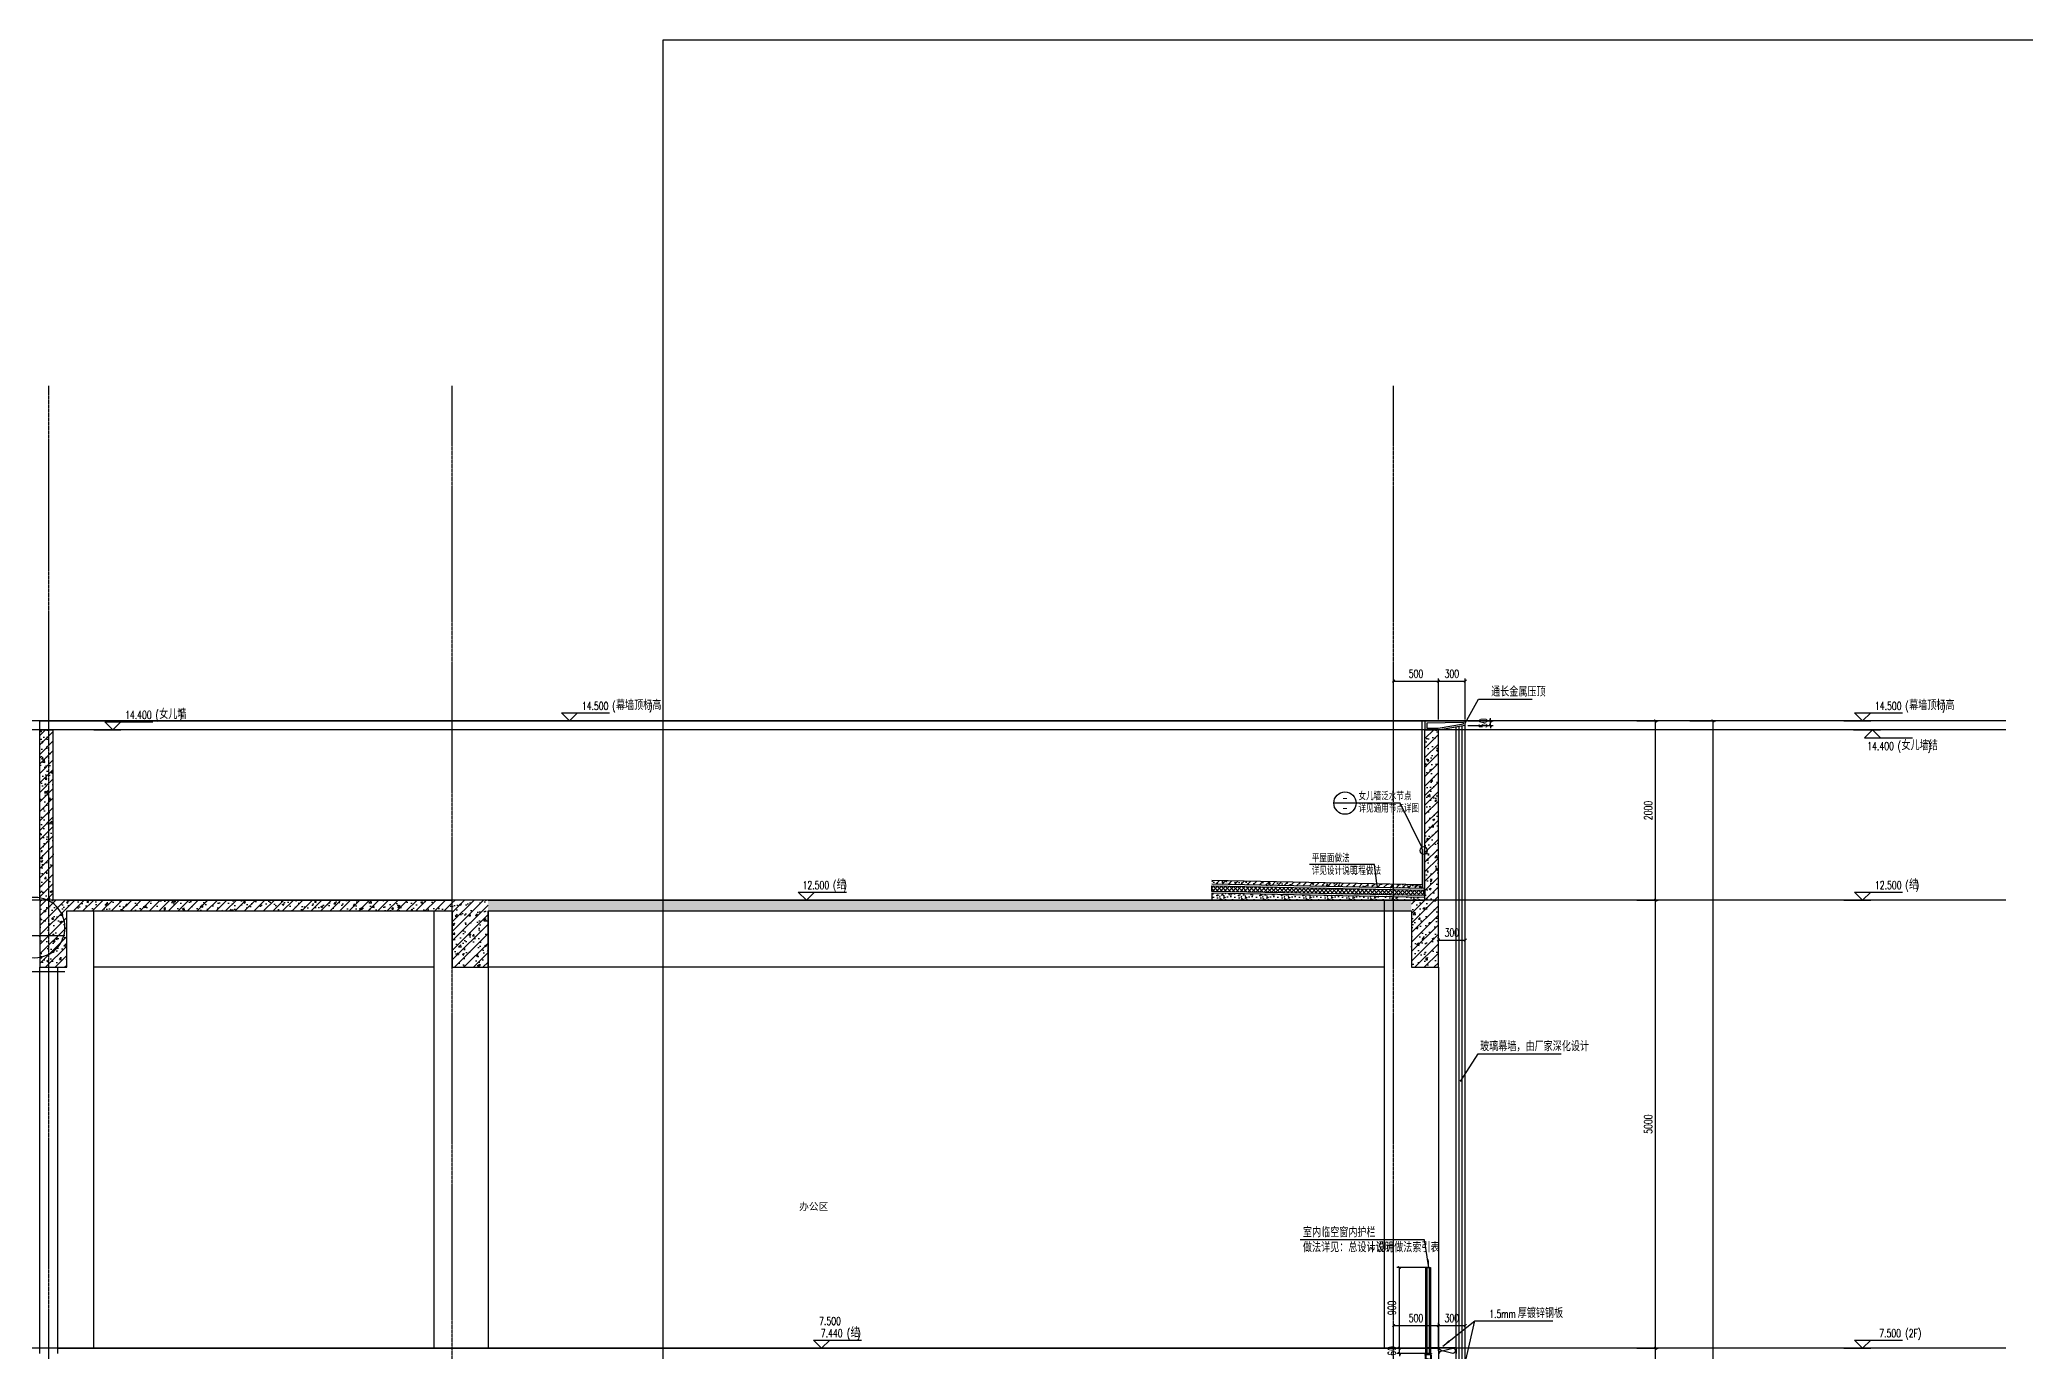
# Model space of a CAD drawing. Extents: x -1899985 to 1774885, y 556286 to 2175695.
# Drawn here: x -1669611 to -1647464, y 575722 to 590358 of the extents above; entities that cross this region are included whole.
import ezdxf
from ezdxf.enums import TextEntityAlignment as Align

# ---------------------------------------------------------------- set-up
doc = ezdxf.new("R2010")
doc.units = 0
doc.header["$LTSCALE"] = 10
doc.header["$MEASUREMENT"] = 0
for name, pattern in [('20剖面图$0$__DASH', [0.35, 0.25, -0.1]), ('20剖面图$0$DOTE', [2.42, 2, -0.2, 0.02, -0.2]), ('DASH', [0.35, 0.25, -0.1])]:
    doc.linetypes.add(name, pattern=pattern)
doc.layers.get('Defpoints').update_dxf_attribs({"color": 210})
for name, color, linetype in [('20剖面图$0$20立剖面图及门窗表$0$A-HRAIL', 173, 'Continuous'), ('20剖面图$0$20立剖面图及门窗表$0$A-LIN-V', 9, 'Continuous'), ('20剖面图$0$20立剖面图及门窗表$0$A-WINDOW', 140, 'Continuous'), ('20剖面图$0$20立剖面图及门窗表$0$立面栏杆', 167, 'Continuous'), ('20剖面图$0$A-AXIS-D', 1, 'Continuous'), ('20剖面图$0$A-AXIS-DOTE', 14, '20剖面图$0$DOTE'), ('20剖面图$0$A-AXIS-DP', 126, 'Continuous'), ('20剖面图$0$A-AXIS-SYMB', 3, 'Continuous'), ('20剖面图$0$A-LIN-V', 9, 'Continuous'), ('20剖面图$0$A-SFCE', 30, 'Continuous'), ('20剖面图$0$AS-COLN', 6, 'Continuous'), ('20剖面图$0$AS-WALL', 40, 'Continuous'), ('20剖面图$0$COLUMN', 9, 'Continuous'), ('20剖面图$0$DIM_ELEV', 3, 'Continuous'), ('20剖面图$0$DIM_LEAD', 3, 'Continuous'), ('20剖面图$0$PUB_HATCH', 8, 'Continuous'), ('20剖面图$0$PUB_TEXT', 7, 'Continuous'), ('20剖面图$0$建-墙-砼', 9, 'Continuous'), ('A-AXIS-DP', 126, 'Continuous'), ('A-AXIS-SYMB', 3, 'Continuous'), ('A-HATCH-2', 251, 'Continuous'), ('A-LIN-V', 9, 'Continuous'), ('A-SFCE', 30, 'Continuous'), ('DIM_SYMB', 3, 'Continuous'), ('PUB_TEXT', 7, 'Continuous')]:
    doc.layers.add(name, color=color, linetype=linetype)
doc.styles.add('20剖面图$0$_TCH_DIM', font='SIMPLEX', dxfattribs={"bigfont": 'GBCBIG'})
doc.styles.add('20剖面图$0$_TCH_DIM_T3', font='SIMPLEX', dxfattribs={"width": 0.705882, "bigfont": 'GBCBIG'})
doc.styles.add('20剖面图$0$图框', font='')
doc.styles.add('_TCH_DIM', font='SIMPLEX', dxfattribs={"bigfont": 'GBCBIG'})
doc.styles.add('_TCH_DIM_T3', font='SIMPLEX', dxfattribs={"width": 0.705882, "bigfont": 'GBCBIG'})
doc.styles.add('_TCH_LABEL', font='COMPLEX', dxfattribs={"bigfont": 'GBCBIG'})
doc.styles.get('20剖面图$0$图框').set_extended_font_data('SimSun')
doc.dimstyles.new('20剖面图$0$_TCH_ARCH&&30', dxfattribs={"dimtxt": 89.25, "dimasz": 30, "dimexe": 30, "dimexo": 30, "dimgap": 37.875, "dimtad": 1, "dimdec": 0, "dimzin": 0, "dimdsep": 46, "dimtxsty": '20剖面图$0$_TCH_DIM_T3', "dimblk": '20剖面图$0$_ArchTick', "dimcen": 0.09, "dimclrt": 7, "dimazin": 2, "dimtfac": 1, "dimtdec": 0, "dimtix": 1, "dimtmove": 2, "dimatfit": 3, "dimfxl": 1, "dimtolj": 1, "dimtzin": 0, "dimarcsym": 0})
doc.dimstyles.new('_TCH_ARCH&&30', dxfattribs={"dimtxt": 89.25, "dimasz": 30, "dimexe": 30, "dimexo": 30, "dimgap": 37.875, "dimtad": 1, "dimdec": 0, "dimzin": 0, "dimdsep": 46, "dimtxsty": '_TCH_DIM_T3', "dimblk": 'ARCHTICK', "dimcen": 0.09, "dimclrt": 7, "dimazin": 2, "dimtfac": 1, "dimtdec": 0, "dimtix": 1, "dimtmove": 2, "dimatfit": 3, "dimfxl": 1, "dimtolj": 1, "dimtzin": 0, "dimarcsym": 0})
pattern_1 = [(45, (0, 0), (-53.0330086, 53.0330086), []), (50, (0, 0), (215.178055, -18.82564), [22.5, -247.5]), (355, (0, 0), (-41.6254, 225.65764), [18, -198]), (100.4514, (17.93, -1.57), (173.552815, 206.831863), [19.122057, -210.342634]), (46.1842, (0, 60), (320.172315, -49.655704), [33.75, -371.25]), (96.6356, (26.68, 55.86), (280.39881, 292.23536), [28.683086, -315.5139]), (351.1842, (0, 60), (280.398584, 292.23558), [27, -297]), (21, (30, 45), (179.072116, -120.785667), [22.5, -247.5]), (326, (30, 45), (72.9946, 217.545014), [18, -198]), (71.4514, (44.92, 34.93), (252.066789, 96.75915), [19.122057, -210.342634]), (37.5, (0, 0), (3.6479566, 99.868156), [0, -195.6, 0, -201, 0, -198.75]), (7.5, (0, 0), (78.920861, 118.3235136), [0, -114.6, 0, -191.1, 0, -75.75]), (327.5, (-66.9, 0), (160.146731, -6.7664615), [0, -75, 0, -234, 0, -310.5]), (317.5, (-96.9, 0), (174.955851, 30.031495), [0, -97.5, 0, -155.4, 0, -220.5])]

# ---------------------------------------------------------------- blocks, each defined once
blk = doc.blocks.new('20剖面图$0$20立剖面图及门窗表$0$A$C685418A6')
at = {"layer": '20剖面图$0$20立剖面图及门窗表$0$立面栏杆'}
for p, q in [((0, 89), (77, 89)), ((0, 89), (0, 84)), ((77, 84), (0, 84)), ((5, 70), (5, 13)), ((12, 70), (12, 13)), ((18, 84), (42, 84)), ((18, 77), (58, 77)), ((25, 29), (25, 13)), ((32, 29), (25, 29)), ((32, 29), (32, 13)), ((45, 29), (45, 13)), ((45, 29), (52, 29)), ((52, 29), (52, 13)), ((65, 70), (65, 13)), ((72, 70), (72, 13)), ((77, 89), (77, 84))]:
    blk.add_line(p, q, dxfattribs=at)
at = {"layer": '20剖面图$0$20立剖面图及门窗表$0$立面栏杆', "extrusion": (0, 0, -1)}
for centre, major_axis, start_param, end_param in [((18, 70), (13.3, 0.2), 3.155544, 4.72634), ((18, 13), (9.43, 9.43), 0.785398, 3.926991), ((18, 70), (4.71, 4.71), 3.926991, 5.497787), ((18, 13), (-4.71, 4.71), 2.356194, 5.497787), ((58, 13), (-9.43, 9.43), 2.356194, 5.497787), ((58, 13), (-4.71, 4.71), 2.356194, 5.497787), ((58, 70), (13.3, 0), -1.567074, 0.003723), ((58, 70), (-4.71, 4.71), 0.785398, 2.356194)]:
    blk.add_ellipse(centre, major_axis=major_axis, ratio=1, start_param=start_param, end_param=end_param, dxfattribs=at)
blk = doc.blocks.new('20剖面图$0$20立剖面图及门窗表$0$w4e24333333')
at = {"layer": '20剖面图$0$20立剖面图及门窗表$0$A-HRAIL'}
for points in [[(-198092, 12654), (-198092, 13614), (-198142, 13614), (-198142, 12654)], [(-198107, 12654), (-198107, 13614), (-198127, 13614), (-198127, 12654)]]:
    blk.add_lwpolyline(points, close=True, dxfattribs=at)
at = {"layer": '20剖面图$0$20立剖面图及门窗表$0$A-HRAIL', "xscale": -1}
blk.add_blockref('20剖面图$0$20立剖面图及门窗表$0$A$C685418A6', (-198078, 12566), dxfattribs=at)
blk = doc.blocks.new('20剖面图$0$_ArchTick')
at = {"color": 0, "linetype": 'ByBlock', "const_width": 0.4}
blk.add_lwpolyline([(-0.5, -0.5), (0.5, 0.5)], dxfattribs=at)
blk = doc.blocks.new('*D124')
at = {"layer": '20剖面图$0$A-AXIS-D', "color": 0, "lineweight": -2, "transparency": 16777216}
for p, q in [((-1651797, 575757), (-1651557, 575757)), ((-1651587, 568257), (-1651587, 575757)), ((-1651797, 568257), (-1651557, 568257))]:
    blk.add_line(p, q, dxfattribs=at)
at = {"layer": 'Defpoints', "color": 0, "transparency": 16777216}
for p in [(-1651827, 575757), (-1651587, 575757), (-1651827, 568257)]:
    blk.add_point(p, dxfattribs=at)
at = {"layer": '20剖面图$0$A-AXIS-D', "color": 0, "lineweight": -2, "transparency": 16777216, "xscale": 30, "yscale": 30, "zscale": 30}
for p, rotation in [((-1651587, 575757), 90), ((-1651587, 568257), 270)]:
    blk.add_blockref('20剖面图$0$_ArchTick', p, dxfattribs=dict(at, rotation=rotation))
at = {"layer": '20剖面图$0$A-AXIS-D', "color": 7, "transparency": 16777216, "insert": (-1651669, 572007), "char_height": 89.2, "attachment_point": 5, "rotation": 90, "style": '20剖面图$0$_TCH_DIM_T3'}
blk.add_mtext('\\A1;7500', dxfattribs=at)
blk = doc.blocks.new('*D125')
at = {"layer": '20剖面图$0$A-AXIS-D', "color": 0, "lineweight": -2, "transparency": 16777216}
for p, q in [((-1651797, 580757), (-1651557, 580757)), ((-1651587, 575757), (-1651587, 580757)), ((-1651797, 575757), (-1651557, 575757))]:
    blk.add_line(p, q, dxfattribs=at)
at = {"layer": 'Defpoints', "color": 0, "transparency": 16777216}
for p in [(-1651827, 580757), (-1651587, 580757), (-1651827, 575757)]:
    blk.add_point(p, dxfattribs=at)
at = {"layer": '20剖面图$0$A-AXIS-D', "color": 0, "lineweight": -2, "transparency": 16777216, "xscale": 30, "yscale": 30, "zscale": 30}
for p, rotation in [((-1651587, 580757), 90), ((-1651587, 575757), 270)]:
    blk.add_blockref('20剖面图$0$_ArchTick', p, dxfattribs=dict(at, rotation=rotation))
at = {"layer": '20剖面图$0$A-AXIS-D', "color": 7, "transparency": 16777216, "insert": (-1651669, 578257), "char_height": 89.2, "attachment_point": 5, "rotation": 90, "style": '20剖面图$0$_TCH_DIM_T3'}
blk.add_mtext('\\A1;5000', dxfattribs=at)
blk = doc.blocks.new('*D126')
at = {"layer": '20剖面图$0$A-AXIS-D', "color": 0, "lineweight": -2, "transparency": 16777216}
for p, q in [((-1651797, 582757), (-1651557, 582757)), ((-1651587, 580757), (-1651587, 582757)), ((-1651797, 580757), (-1651557, 580757))]:
    blk.add_line(p, q, dxfattribs=at)
at = {"layer": 'Defpoints', "color": 0, "transparency": 16777216}
for p in [(-1651827, 582757), (-1651587, 582757), (-1651827, 580757)]:
    blk.add_point(p, dxfattribs=at)
at = {"layer": '20剖面图$0$A-AXIS-D', "color": 0, "lineweight": -2, "transparency": 16777216, "xscale": 30, "yscale": 30, "zscale": 30}
for p, rotation in [((-1651587, 582757), 90), ((-1651587, 580757), 270)]:
    blk.add_blockref('20剖面图$0$_ArchTick', p, dxfattribs=dict(at, rotation=rotation))
at = {"layer": '20剖面图$0$A-AXIS-D', "color": 7, "transparency": 16777216, "insert": (-1651669, 581757), "char_height": 89.2, "attachment_point": 5, "rotation": 90, "style": '20剖面图$0$_TCH_DIM_T3'}
blk.add_mtext('\\A1;2000', dxfattribs=at)
blk = doc.blocks.new('*D128')
at = {"layer": '20剖面图$0$A-AXIS-D', "color": 0, "lineweight": -2, "transparency": 16777216}
for p, q in [((-1651206, 582757), (-1650917, 582757)), ((-1650947, 567957), (-1650947, 582757)), ((-1651206, 567957), (-1650917, 567957))]:
    blk.add_line(p, q, dxfattribs=at)
at = {"layer": 'Defpoints', "color": 0, "transparency": 16777216}
for p in [(-1651236, 582757), (-1650947, 582757), (-1651236, 567957)]:
    blk.add_point(p, dxfattribs=at)
at = {"layer": '20剖面图$0$A-AXIS-D', "color": 0, "lineweight": -2, "transparency": 16777216, "xscale": 30, "yscale": 30, "zscale": 30}
for p, rotation in [((-1650947, 582757), 90), ((-1650947, 567957), 270)]:
    blk.add_blockref('20剖面图$0$_ArchTick', p, dxfattribs=dict(at, rotation=rotation))
at = {"layer": '20剖面图$0$A-AXIS-D', "color": 7, "transparency": 16777216, "insert": (-1651029, 575357), "char_height": 89.2, "attachment_point": 5, "rotation": 90, "style": '20剖面图$0$_TCH_DIM_T3'}
blk.add_mtext('\\A1;14800', dxfattribs=at)
blk = doc.blocks.new('*D197')
at = {"layer": '20剖面图$0$A-AXIS-DP', "color": 0, "lineweight": -2, "transparency": 16777216}
for p, q in [((-1654510, 575772), (-1654510, 576040)), ((-1654510, 576010), (-1654010, 576010)), ((-1654010, 575772), (-1654010, 576040))]:
    blk.add_line(p, q, dxfattribs=at)
at = {"layer": 'Defpoints', "color": 0, "transparency": 16777216}
for p in [(-1654010, 576010), (-1654510, 575742), (-1654010, 575742)]:
    blk.add_point(p, dxfattribs=at)
at = {"layer": '20剖面图$0$A-AXIS-DP', "color": 0, "lineweight": -2, "transparency": 16777216, "xscale": 30, "yscale": 30, "zscale": 30, "rotation": 180}
blk.add_blockref('20剖面图$0$_ArchTick', (-1654510, 576010), dxfattribs=at)
at = {"layer": '20剖面图$0$A-AXIS-DP', "color": 0, "lineweight": -2, "transparency": 16777216, "xscale": 30, "yscale": 30, "zscale": 30}
blk.add_blockref('20剖面图$0$_ArchTick', (-1654010, 576010), dxfattribs=at)
at = {"layer": '20剖面图$0$A-AXIS-DP', "color": 7, "transparency": 16777216, "insert": (-1654260, 576093), "char_height": 89.2, "attachment_point": 5, "style": '20剖面图$0$_TCH_DIM_T3'}
blk.add_mtext('\\A1;500', dxfattribs=at)
blk = doc.blocks.new('*D198')
at = {"layer": '20剖面图$0$A-AXIS-DP', "color": 0, "lineweight": -2, "transparency": 16777216}
for p, q in [((-1654010, 575772), (-1654010, 576040)), ((-1654010, 576010), (-1653710, 576010)), ((-1653710, 575772), (-1653710, 576040))]:
    blk.add_line(p, q, dxfattribs=at)
at = {"layer": 'Defpoints', "color": 0, "transparency": 16777216}
for p in [(-1653710, 576010), (-1654010, 575742), (-1653710, 575742)]:
    blk.add_point(p, dxfattribs=at)
at = {"layer": '20剖面图$0$A-AXIS-DP', "color": 0, "lineweight": -2, "transparency": 16777216, "xscale": 30, "yscale": 30, "zscale": 30, "rotation": 180}
blk.add_blockref('20剖面图$0$_ArchTick', (-1654010, 576010), dxfattribs=at)
at = {"layer": '20剖面图$0$A-AXIS-DP', "color": 0, "lineweight": -2, "transparency": 16777216, "xscale": 30, "yscale": 30, "zscale": 30}
blk.add_blockref('20剖面图$0$_ArchTick', (-1653710, 576010), dxfattribs=at)
at = {"layer": '20剖面图$0$A-AXIS-DP', "color": 7, "transparency": 16777216, "insert": (-1653860, 576093), "char_height": 89.2, "attachment_point": 5, "style": '20剖面图$0$_TCH_DIM_T3'}
blk.add_mtext('\\A1;300', dxfattribs=at)
blk = doc.blocks.new('20剖面图$0$$LinePat$岩棉板')
at = {"color": 0}
for p, q in [((0, -17), (12, -67)), ((12, -67), (24, -17))]:
    blk.add_line(p, q, dxfattribs=at)
for points in [[(24, -1.5), (0, -1.5)], [(24, -84), (0, -84)]]:
    blk.add_lwpolyline(points)
for centre, start, end in [((12, -17), 0, 180), ((0, -67), 270, 0), ((24, -67), 180, 270)]:
    blk.add_arc(centre, 12, start, end, dxfattribs=at)
blk = doc.blocks.new('*D231')
at = {"layer": '20剖面图$0$A-AXIS-DP', "color": 0, "lineweight": -2, "transparency": 16777216}
for p, q in [((-1654125, 576657), (-1654475, 576657)), ((-1654445, 575757), (-1654445, 576657)), ((-1654125, 575757), (-1654475, 575757))]:
    blk.add_line(p, q, dxfattribs=at)
at = {"layer": 'Defpoints', "color": 0, "transparency": 16777216}
for p in [(-1654445, 576657), (-1654095, 576657), (-1654095, 575757)]:
    blk.add_point(p, dxfattribs=at)
at = {"layer": '20剖面图$0$A-AXIS-DP', "color": 0, "lineweight": -2, "transparency": 16777216, "xscale": 30, "yscale": 30, "zscale": 30}
for p, rotation in [((-1654445, 576657), 90), ((-1654445, 575757), 270)]:
    blk.add_blockref('20剖面图$0$_ArchTick', p, dxfattribs=dict(at, rotation=rotation))
at = {"layer": '20剖面图$0$A-AXIS-DP', "color": 7, "transparency": 16777216, "insert": (-1654528, 576207), "char_height": 89.2, "attachment_point": 5, "rotation": 90, "style": '20剖面图$0$_TCH_DIM_T3'}
blk.add_mtext('\\A1;900', dxfattribs=at)
blk = doc.blocks.new('*D232')
at = {"layer": '20剖面图$0$A-AXIS-DP', "color": 0, "lineweight": -2, "transparency": 16777216}
for p, q in [((-1654125, 575757), (-1654475, 575757)), ((-1654125, 575697), (-1654475, 575697)), ((-1654445, 575757), (-1654445, 575787)), ((-1654445, 575697), (-1654445, 575757)), ((-1654445, 575697), (-1654445, 575667))]:
    blk.add_line(p, q, dxfattribs=at)
at = {"layer": 'Defpoints', "color": 0, "transparency": 16777216}
for p in [(-1654445, 575757), (-1654095, 575757), (-1654095, 575697)]:
    blk.add_point(p, dxfattribs=at)
at = {"layer": '20剖面图$0$A-AXIS-DP', "color": 0, "lineweight": -2, "transparency": 16777216, "xscale": 30, "yscale": 30, "zscale": 30}
for p, rotation in [((-1654445, 575757), 270), ((-1654445, 575697), 90)]:
    blk.add_blockref('20剖面图$0$_ArchTick', p, dxfattribs=dict(at, rotation=rotation))
at = {"layer": '20剖面图$0$A-AXIS-DP', "color": 7, "transparency": 16777216, "insert": (-1654528, 575727), "char_height": 89.2, "attachment_point": 5, "rotation": 90, "style": '20剖面图$0$_TCH_DIM_T3'}
blk.add_mtext('\\A1;60', dxfattribs=at)
blk = doc.blocks.new('*D292')
at = {"layer": '20剖面图$0$A-AXIS-DP', "color": 0, "lineweight": -2, "transparency": 16777216}
for p, q in [((-1654510, 582774), (-1654510, 583231)), ((-1654510, 583201), (-1654010, 583201)), ((-1654010, 582774), (-1654010, 583231))]:
    blk.add_line(p, q, dxfattribs=at)
at = {"layer": 'Defpoints', "color": 0, "transparency": 16777216}
for p in [(-1654010, 583201), (-1654510, 582744), (-1654010, 582744)]:
    blk.add_point(p, dxfattribs=at)
at = {"layer": '20剖面图$0$A-AXIS-DP', "color": 0, "lineweight": -2, "transparency": 16777216, "xscale": 30, "yscale": 30, "zscale": 30, "rotation": 180}
blk.add_blockref('20剖面图$0$_ArchTick', (-1654510, 583201), dxfattribs=at)
at = {"layer": '20剖面图$0$A-AXIS-DP', "color": 0, "lineweight": -2, "transparency": 16777216, "xscale": 30, "yscale": 30, "zscale": 30}
blk.add_blockref('20剖面图$0$_ArchTick', (-1654010, 583201), dxfattribs=at)
at = {"layer": '20剖面图$0$A-AXIS-DP', "color": 7, "transparency": 16777216, "insert": (-1654260, 583283), "char_height": 89.2, "attachment_point": 5, "style": '20剖面图$0$_TCH_DIM_T3'}
blk.add_mtext('\\A1;500', dxfattribs=at)
blk = doc.blocks.new('*D293')
at = {"layer": '20剖面图$0$A-AXIS-DP', "color": 0, "lineweight": -2, "transparency": 16777216}
for p, q in [((-1654010, 582774), (-1654010, 583231)), ((-1654010, 583201), (-1653710, 583201)), ((-1653710, 582774), (-1653710, 583231))]:
    blk.add_line(p, q, dxfattribs=at)
at = {"layer": 'Defpoints', "color": 0, "transparency": 16777216}
for p in [(-1653710, 583201), (-1654010, 582744), (-1653710, 582744)]:
    blk.add_point(p, dxfattribs=at)
at = {"layer": '20剖面图$0$A-AXIS-DP', "color": 0, "lineweight": -2, "transparency": 16777216, "xscale": 30, "yscale": 30, "zscale": 30, "rotation": 180}
blk.add_blockref('20剖面图$0$_ArchTick', (-1654010, 583201), dxfattribs=at)
at = {"layer": '20剖面图$0$A-AXIS-DP', "color": 0, "lineweight": -2, "transparency": 16777216, "xscale": 30, "yscale": 30, "zscale": 30}
blk.add_blockref('20剖面图$0$_ArchTick', (-1653710, 583201), dxfattribs=at)
at = {"layer": '20剖面图$0$A-AXIS-DP', "color": 7, "transparency": 16777216, "insert": (-1653860, 583283), "char_height": 89.2, "attachment_point": 5, "style": '20剖面图$0$_TCH_DIM_T3'}
blk.add_mtext('\\A1;300', dxfattribs=at)
blk = doc.blocks.new('42343243333')
at = {"layer": 'A-HATCH-2'}
h = blk.add_hatch(dxfattribs=at)
h.set_pattern_fill('钢筋混凝土', color=256, scale=20, style=0)
h.set_pattern_definition([(45, (0, 0), (-35.355339, 35.355339), []), (50, (0, 0), (143.4520365, -12.550427), [15, -165]), (355, (0, 0), (-27.750267, 150.438427), [12, -132]), (100.4514, (11.95, -1.05), (115.701876, 137.887908), [12.748038, -140.228422]), (46.1842, (0, 40), (213.44821, -33.103803), [22.5, -247.5]), (96.6356, (17.79, 37.24), (186.93254, 194.823574), [19.122058, -210.3426]), (351.1842, (0, 40), (186.93239, 194.82372), [18, -198]), (21, (20, 30), (119.3814104, -80.523778), [15, -165]), (326, (20, 30), (48.663066, 145.030009), [12, -132]), (71.4514, (29.95, 23.29), (168.044526, 64.506099), [12.748038, -140.228422]), (37.5, (0, 0), (2.431971, 66.5787708), [0, -130.4, 0, -134, 0, -132.5]), (7.5, (0, 0), (52.6139075, 78.8823424), [0, -76.4, 0, -127.4, 0, -50.5]), (327.5, (-44.6, 0), (106.7644872, -4.5109743), [0, -50, 0, -156, 0, -207]), (317.5, (-64.6, 0), (116.637234, 20.0209965), [0, -65, 0, -103.6, 0, -147])])
h.paths.add_polyline_path([(-1654190, 580888), (-1654190, 580928), (-1656537, 580975), (-1656537, 580935)])
h = blk.add_hatch(dxfattribs=at)
h.set_pattern_fill('ANSI37', color=256, scale=20)
h.set_pattern_definition([(45, (0, 0), (-22.4506403, 22.4506403), []), (135, (0, 0), (-22.4506403, -22.4506403), [])])
h.paths.add_polyline_path([(-1656537, 580855), (-1656536, 580915), (-1654160, 580867), (-1654160, 580807)])
h = blk.add_hatch(dxfattribs=at)
h.set_pattern_fill('加气混凝土', color=256, scale=20)
h.set_pattern_definition([(0, (70.8, -73.2), (120, 240), [0, -240]), (0, (-69.6, -105.6), (120, 240), [0, -240]), (0, (8.4, -108), (120, 240), [0, -240]), (0, (93.6, -37.2), (120, 240), [0, -240]), (0, (-6, -120), (120, 240), [0, -240]), (0, (117.6, 114), (120, 240), [0, -240]), (0, (44.4, 94.8), (120, 240), [0, -240]), (0, (82.8, 64.8), (120, 240), [0, -240]), (0, (-112.8, 60), (120, 240), [0, -240]), (0, (4.8, 49.2), (120, 240), [0, -240]), (0, (-40.8, -12), (120, 240), [0, -240]), (0, (-38.4, -102), (120, 240), [0, -240]), (0, (51.6, -111.6), (120, 240), [0, -240]), (0, (117.6, -6), (120, 240), [0, -240]), (0, (-106.8, -43.2), (120, 240), [0, -240]), (0, (-86.4, -2.4), (120, 240), [0, -240]), (0, (7.2, -19.2), (120, 240), [0, -240]), (0, (-26.4, -54), (120, 240), [0, -240]), (0, (-45.6, 25.2), (120, 240), [0, -240]), (0, (-15.6, 115.2), (120, 240), [0, -240]), (0, (-97.2, -93.6), (120, 240), [0, -240]), (0, (34.8, 66), (120, 240), [0, -240]), (0, (-76.8, 69.6), (120, 240), [0, -240]), (0, (-96, 100.8), (120, 240), [0, -240]), (130.601294, (102.857, 38.857), (-599.99999337, 720.00000315), [10.53662, -4414.8444]), (18.4349488, (85.714, 43.43), (599.9999978, 239.9999982), [10.842096, -1507.05116]), (90, (85.71, 33.14), (120, 240), [10.285714, -469.71426]), (161.565051, (96, 29.714), (-600.000003, 239.9999821), [10.842096, -1507.05116]), (53.1301023, (96, 29.714), (120.0000002, 239.9999999), [11.428572, -1188.5714]), (135, (105.14, -92.57), (-120.0000145, 239.9999838), [9.697464, -669.12504]), (45, (91.43, -92.57), (119.9999992, 239.999999), [9.697464, -669.12504]), (135, (98.286, -99.43), (-120.0000145, 239.9999838), [9.697464, -669.12504]), (45, (98.286, -99.43), (119.9999992, 239.999999), [9.697464, -669.12504]), (116.565051, (-10.29, 68.57), (-2e-05, 479.999987), [12.77753, -255.5506]), (180, (-16, 80), (-120, 240), [13.714286, -226.2857]), (63.434949, (-35.43, 68.57), (1e-06, 479.999998), [12.77753, -255.5506]), (116.565051, (-29.71, 57.14), (-2e-05, 479.999987), [12.77753, -255.5506]), (0, (-29.71, 57.14), (120, 240), [13.714286, -226.2857]), (63.434949, (-16, 57.14), (1e-06, 479.999998), [12.77753, -255.5506]), (107.102728, (80, -12.571), (-359.999986237, 1200.000001936), [15.54454, -6513.161]), (143.972626, (75.429, 2.286), (-2279.9999711, 1679.9999981), [15.54454, -3248.808]), (180, (62.86, 11.43), (-120, 240), [14.857142, -225.14284]), (36.0273733, (35.429, 2.286), (2279.99998315, 1679.99998189), [15.54454, -3248.808]), (71.565051, (30.857, -11.43), (360.00000185, 1199.9999979), [14.456126, -1503.43712]), (107.102728, (35.429, -26.286), (-359.999986237, 1200.000001936), [15.54454, -6513.161]), (143.972626, (48, -35.429), (-2279.9999711, 1679.9999981), [15.54454, -3248.808]), (0, (48, -35.43), (120, 240), [14.857142, -225.14284]), (36.0273733, (62.857, -35.429), (2279.99998315, 1679.99998189), [15.54454, -3248.808]), (71.565051, (75.43, -26.286), (360.00000185, 1199.9999979), [14.456126, -1503.43712]), (150.255118, (82.286, 99.43), (-360.00000085, 239.99999703), [9.214008, -1925.72784]), (90, (74.29, 94.86), (120, 240), [9.142858, -470.8571]), (29.7448813, (74.286, 94.857), (360.0000002, 239.9999989), [9.214008, -1925.72784]), (116.565051, (26.29, -70.86), (-2e-05, 479.999987), [12.77753, -255.5506]), (168.690067, (20.571, -59.429), (-1080.0000008, 239.99999398), [11.6549, -2435.8742]), (41.1859251, (0, -65.143), (2999.99998182, 2639.999976915), [12.148738, -5090.3208]), (90, (0, -76.57), (120, 240), [11.428572, -468.5714]), (138.814074, (9.143, -84.571), (-2999.999946676, 2640.000016815), [12.148738, -5090.3208]), (16.6992442, (9.143, -84.571), (3959.99997021, 1199.99998743), [11.93178, -4999.415]), (60.9453959, (20.571, -81.143), (119.99999968, 239.99999788), [11.766434, -4930.1358]), (109.983106, (-74.286, 29.714), (-600.00000226, 1679.999995554), [13.3768, -5604.879]), (155.556045, (-78.857, 42.286), (-1560.000005946, 719.99998504), [13.809194, -5786.0526]), (24.4439547, (-104, 42.286), (1560.00000078, 719.999996537), [13.809194, -5786.0526]), (70.0168934, (-108.571, 29.714), (600.00000181, 1679.99999583), [13.3768, -5604.879]), (109.983106, (-104, 17.143), (-600.00000226, 1679.999995554), [13.3768, -5604.879]), (160.016893, (-91.429, 12.571), (-600.00000035, 239.99998907), [13.3768, -2795.751]), (19.9831065, (-91.429, 12.571), (599.9999967, 239.99999962), [13.3768, -2795.751]), (70.0168934, (-78.857, 17.143), (600.00000181, 1679.99999583), [13.3768, -5604.879]), (122.005383, (14.857, 8), (-120.0000161, 239.99998775), [10.781693, -2253.3736]), (18.4349488, (-1.143, 13.714), (599.9999978, 239.9999982), [10.842096, -1507.05116]), (90, (-1.14, 3.43), (120, 240), [10.285714, -469.71426]), (161.565051, (9.143, 0), (-600.000003, 239.9999821), [10.842096, -1507.05116]), (54.4623222, (9.143, 0), (839.99999878, 1199.9999982), [9.831228, -4119.2846]), (116.565051, (-54.86, -50.29), (-2e-05, 479.999987), [12.77753, -255.5506]), (180, (-60.57, -38.86), (-120, 240), [12.571428, -227.42856]), (59.0362434, (-80, -50.286), (120.0000004, 239.99999884), [13.32789, -2785.5288]), (120.963756, (-73.143, -61.714), (-120.0000164, 239.99998898), [13.32789, -2785.5288]), (0, (-73.14, -61.71), (120, 240), [12.571428, -227.42856]), (63.434949, (-60.57, -61.71), (1e-06, 479.999998), [12.77753, -255.5506])])
h.paths.add_polyline_path([(-1654160, 580757), (-1654160, 580787), (-1656537, 580835), (-1656537, 580757)])
at = {"layer": 'A-AXIS-SYMB'}
for p, q in [((-1654927, 581840), (-1655177, 581840)), ((-1654437, 581840), (-1654927, 581840)), ((-1654193, 581347), (-1654437, 581840)), ((-1654723, 581154), (-1655448, 581154)), ((-1654694, 580913), (-1654723, 581154))]:
    blk.add_line(p, q, dxfattribs=at)
blk.add_lwpolyline([(-1654133, 581310, 1), (-1654216, 581310, 1)], format="xyb", close=True, dxfattribs=at)
at = {"layer": 'A-AXIS-SYMB', "const_width": 10}
blk.add_lwpolyline([(-1654693, 580908, 1), (-1654694, 580918, 1)], format="xyb", close=True, dxfattribs=at)
at = {"layer": 'A-AXIS-SYMB'}
blk.add_circle((-1655052, 581840), 125, dxfattribs=at)
at = {"layer": 'A-LIN-V'}
blk.add_line((-1654160, 580757), (-1656537, 580757), dxfattribs=at)
at = {"layer": 'A-LIN-V', "linetype": 'DASH', "ltscale": 0.2, "const_width": 2}
blk.add_lwpolyline([(-1654176, 581325), (-1654176, 580855, -0.380232), (-1654225, 580809), (-1656537, 580855)], format="xyb", dxfattribs=at)
at = {"layer": 'A-SFCE'}
for p, q in [((-1654190, 581325), (-1654190, 581298)), ((-1654190, 580928), (-1656537, 580975)), ((-1654160, 580887), (-1656537, 580935))]:
    blk.add_line(p, q, dxfattribs=at)
blk.add_lwpolyline([(-1654190, 581298), (-1654190, 580888)], dxfattribs=at)
for points in [[(-1656537, 580855), (-1656536, 580915), (-1654160, 580867), (-1654160, 580807)], [(-1654160, 580757), (-1654160, 580787), (-1656537, 580835), (-1656537, 580757)]]:
    blk.add_lwpolyline(points, close=True, dxfattribs=at)
at = {"layer": 'PUB_TEXT', "style": '_TCH_LABEL', "width": 1.193147}
for p, p2 in [((-1655080, 581859), (-1655024, 581859)), ((-1655080, 581746), (-1655024, 581746))]:
    blk.add_text('-', height=75.4, dxfattribs=at).set_placement(p, p2, align=Align.FIT)
at = {"layer": 'PUB_TEXT', "style": '_TCH_DIM'}
for s, p in [('女儿墙泛水节点', (-1654901, 581872)), ('详见通用节点详图', (-1654901, 581735)), ('平屋面做法', (-1655422, 581180)), ('详见设计说明', (-1655422, 581040)), ('工程做法', (-1654988, 581040))]:
    blk.add_text(s, height=84.4, dxfattribs=at).set_placement(p)
at = {"layer": 'PUB_TEXT', "style": '_TCH_DIM', "width": 0.705882}
blk.add_text('-', height=74.4, dxfattribs=at).set_placement((-1655053, 581040))
blk = doc.blocks.new('_ArchTick')
at = {"color": 0, "linetype": 'ByBlock', "const_width": 0.4}
blk.add_lwpolyline([(-0.5, -0.5), (0.5, 0.5)], dxfattribs=at)
blk = doc.blocks.new('*D119')
at = {"layer": 'A-AXIS-DP', "color": 0, "lineweight": -2, "transparency": 16777216}
for p, q in [((-1654010, 580037), (-1654010, 580342)), ((-1654010, 580312), (-1653710, 580312)), ((-1653710, 580037), (-1653710, 580342))]:
    blk.add_line(p, q, dxfattribs=at)
at = {"layer": 'Defpoints', "color": 0, "transparency": 16777216}
for p in [(-1653710, 580312), (-1654010, 580007), (-1653710, 580007)]:
    blk.add_point(p, dxfattribs=at)
at = {"layer": 'A-AXIS-DP', "color": 0, "lineweight": -2, "transparency": 16777216, "xscale": 30, "yscale": 30, "zscale": 30, "rotation": 180}
blk.add_blockref('_ArchTick', (-1654010, 580312), dxfattribs=at)
at = {"layer": 'A-AXIS-DP', "color": 0, "lineweight": -2, "transparency": 16777216, "xscale": 30, "yscale": 30, "zscale": 30}
blk.add_blockref('_ArchTick', (-1653710, 580312), dxfattribs=at)
at = {"layer": 'A-AXIS-DP', "color": 7, "transparency": 16777216, "insert": (-1653860, 580395), "char_height": 89.2, "attachment_point": 5, "style": '_TCH_DIM_T3'}
blk.add_mtext('\\A1;300', dxfattribs=at)
blk = doc.blocks.new('*D121')
at = {"layer": 'A-AXIS-DP', "color": 0, "lineweight": -2, "transparency": 16777216}
for p, q in [((-1653680, 582757), (-1653398, 582757)), ((-1653680, 582707), (-1653398, 582707)), ((-1653428, 582757), (-1653428, 582787)), ((-1653428, 582707), (-1653428, 582757)), ((-1653428, 582707), (-1653428, 582677))]:
    blk.add_line(p, q, dxfattribs=at)
at = {"layer": 'Defpoints', "color": 0, "transparency": 16777216}
for p in [(-1653710, 582757), (-1653710, 582707), (-1653428, 582757)]:
    blk.add_point(p, dxfattribs=at)
at = {"layer": 'A-AXIS-DP', "color": 0, "lineweight": -2, "transparency": 16777216, "xscale": 30, "yscale": 30, "zscale": 30}
for p, rotation in [((-1653428, 582757), 270), ((-1653428, 582707), 90)]:
    blk.add_blockref('_ArchTick', p, dxfattribs=dict(at, rotation=rotation))
at = {"layer": 'A-AXIS-DP', "color": 7, "transparency": 16777216, "insert": (-1653510, 582732), "char_height": 89.2, "attachment_point": 5, "rotation": 90, "style": '_TCH_DIM_T3'}
blk.add_mtext('\\A1;50', dxfattribs=at)
blk = doc.blocks.new('20剖面图')
at = {"layer": '20剖面图$0$PUB_HATCH'}
h = blk.add_hatch(dxfattribs=at)
h.set_pattern_fill('钢筋混凝土', color=256, scale=30, style=0)
h.set_pattern_definition(pattern_1)
h.paths.add_polyline_path([(-1669610.4, 580757.5), (-1669460.4, 580757.5), (-1669460.4, 582657.5), (-1669610.4, 582657.5)])
h = blk.add_hatch(dxfattribs=at)
h.set_pattern_fill('钢筋混凝土', color=256, scale=30, style=0)
h.set_pattern_definition(pattern_1)
h.paths.add_polyline_path([(-1654160.4, 580757.5), (-1654010.4, 580757.5), (-1654010.4, 582657.5), (-1654160.4, 582657.5)])
h = blk.add_hatch(dxfattribs=at)
h.set_pattern_fill('钢筋混凝土', color=256, scale=30, style=0)
h.set_pattern_definition(pattern_1)
h.paths.add_polyline_path([(-1669610.4, 580007.5), (-1669310.4, 580007.5), (-1669310.4, 580757.5), (-1669610.4, 580757.5)])
h = blk.add_hatch(dxfattribs=at)
h.set_pattern_fill('钢筋混凝土', color=256, scale=30, style=0)
h.set_pattern_definition(pattern_1)
h.paths.add_polyline_path([(-1665010.4, 580637.5), (-1665010.4, 580757.5), (-1669310.4, 580757.5), (-1669310.4, 580637.5)])
h = blk.add_hatch(dxfattribs=at)
h.set_pattern_fill('钢筋混凝土', color=256, scale=30, style=0)
h.set_pattern_definition(pattern_1)
h.paths.add_polyline_path([(-1665010.4, 580007.5), (-1664610.4, 580007.5), (-1664610.4, 580757.5), (-1665010.4, 580757.5)])
h = blk.add_hatch(dxfattribs=at)
h.set_pattern_fill('钢筋混凝土', color=256, scale=30, style=0)
h.set_pattern_definition(pattern_1)
h.paths.add_polyline_path([(-1654310.4, 580637.5), (-1654310.4, 580757.5), (-1664610.4, 580757.5), (-1664610.4, 580637.5)])
h = blk.add_hatch(dxfattribs=at)
h.set_pattern_fill('钢筋混凝土', color=256, scale=30, style=0)
h.set_pattern_definition(pattern_1)
h.paths.add_polyline_path([(-1654310.4, 580007.5), (-1654010.4, 580007.5), (-1654010.4, 580757.5), (-1654310.4, 580757.5)])
at = {"layer": '20剖面图$0$20立剖面图及门窗表$0$A-LIN-V', "const_width": 3}
blk.add_lwpolyline([(-1654138.5, 575767.5), (-1653807.2, 575767.5)], dxfattribs=at)
at = {"layer": '20剖面图$0$20立剖面图及门窗表$0$A-WINDOW'}
for p, q in [((-1653743.4, 568257.5), (-1653743.4, 582702)), ((-1653710.4, 568257.5), (-1653710.4, 582707.5)), ((-1653810.4, 568257.5), (-1653810.4, 582690.8)), ((-1653777.4, 568257.5), (-1653777.4, 582696.3))]:
    blk.add_line(p, q, dxfattribs=at)
for points in [[(-1654160.4, 582657.5), (-1654010.4, 582657.5), (-1653710.4, 582707.5), (-1653710.4, 582757.5), (-1654160.4, 582752.5)], [(-1654140.4, 582677.5), (-1654012.1, 582677.5), (-1653730.4, 582724.4), (-1653730.4, 582737.5), (-1654140.4, 582732.5)]]:
    blk.add_lwpolyline(points, close=True, dxfattribs=at)
at = {"layer": '20剖面图$0$A-AXIS-DOTE'}
for p, q in [((-1669510.4, 562650), (-1669510.4, 586495.8)), ((-1665010.4, 562443.9), (-1665010.4, 586495.8)), ((-1654510.4, 562443.9), (-1654510.4, 586495.8))]:
    blk.add_line(p, q, dxfattribs=at)
at = {"layer": '20剖面图$0$A-AXIS-DOTE', "linetype": '20剖面图$0$__DASH', "ltscale": 2}
for p, q in [((-1669050, 582757.5), (-1785568.2, 582757.5)), ((-1647680.2, 582757.5), (-1671510, 582757.5)), ((-1647680.2, 582657.5), (-1671510, 582657.5)), ((-1647680.2, 580757.5), (-1670110.4, 580757.5)), ((-1669330, 580357.5), (-1785568.2, 580357.5)), ((-1669330, 579957.5), (-1785568.2, 579957.5)), ((-1647680.2, 575757.5), (-1670280, 575757.5))]:
    blk.add_line(p, q, dxfattribs=at)
at = {"layer": '20剖面图$0$A-AXIS-SYMB'}
blk.add_lwpolyline([(-1669329.2, 580450.9, 1), (-1670001.6, 580450.9, 1)], format="xyb", close=True, dxfattribs=at)
at = {"layer": '20剖面图$0$A-LIN-V'}
for p, q in [((-1669610.4, 582757.5), (-1653710.4, 582757.5)), ((-1669610.4, 582657.5), (-1669610.4, 582757.5)), ((-1669010.4, 580637.5), (-1669010.4, 575757.5)), ((-1654010.4, 580007.5), (-1654010.4, 575772.5))]:
    blk.add_line(p, q, dxfattribs=at)
for points in [[(-1665210.4, 580007.5), (-1669010.4, 580007.5)], [(-1654610.4, 580007.5), (-1664610.4, 580007.5)]]:
    blk.add_lwpolyline(points, dxfattribs=at)
blk.add_lwpolyline([(-1654014.9, 574487.8), (-1653814.9, 574487.8), (-1653810.4, 575756.5), (-1654010.4, 575756.5)], close=True, dxfattribs=at)
at = {"layer": '20剖面图$0$A-SFCE'}
for p, q in [((-1669410.4, 575757.5), (-1654010.4, 575757.5)), ((-1654010.4, 575726.5), (-1654010.4, 575767.5))]:
    blk.add_line(p, q, dxfattribs=at)
at = {"layer": '20剖面图$0$AS-COLN'}
for p, q in [((-1669610.4, 580757.5), (-1669610.4, 582657.5)), ((-1669610.4, 582657.5), (-1669460.4, 582657.5)), ((-1669460.4, 580757.5), (-1669460.4, 582657.5)), ((-1654160.4, 580757.5), (-1654160.4, 582657.5)), ((-1654160.4, 582657.5), (-1654010.4, 582657.5)), ((-1654010.4, 580757.5), (-1654010.4, 582657.5)), ((-1669610.4, 580757.5), (-1669610.4, 580007.5)), ((-1669310.4, 580757.5), (-1669460.4, 580757.5)), ((-1669310.4, 580757.5), (-1665010.4, 580757.5)), ((-1664610.4, 580757.5), (-1665010.4, 580757.5)), ((-1664610.4, 580757.5), (-1654310.4, 580757.5)), ((-1654160.4, 580757.5), (-1654310.4, 580757.5)), ((-1654010.4, 580007.5), (-1654010.4, 580757.5)), ((-1669310.4, 580007.5), (-1669310.4, 580637.5)), ((-1669310.4, 580637.5), (-1665010.4, 580637.5)), ((-1665010.4, 580637.5), (-1665010.4, 580007.5)), ((-1664610.4, 580007.5), (-1664610.4, 580637.5)), ((-1664610.4, 580637.5), (-1654310.4, 580637.5)), ((-1654310.4, 580637.5), (-1654310.4, 580007.5)), ((-1669610.4, 580007.5), (-1669310.4, 580007.5)), ((-1665010.4, 580007.5), (-1664610.4, 580007.5)), ((-1654310.4, 580007.5), (-1654010.4, 580007.5))]:
    blk.add_line(p, q, dxfattribs=at)
at = {"layer": '20剖面图$0$AS-WALL'}
for p, q in [((-1669610.4, 575697.5), (-1669610.4, 580007.5)), ((-1669410.4, 575697.5), (-1669410.4, 580007.5))]:
    blk.add_line(p, q, dxfattribs=at)
at = {"layer": '20剖面图$0$COLUMN'}
for p, q in [((-1654610.4, 575757.5), (-1654610.4, 580757.5)), ((-1665210.4, 575757.5), (-1665210.4, 580637.5)), ((-1664610.4, 580637.5), (-1664610.4, 575757.5))]:
    blk.add_line(p, q, dxfattribs=at)
at = {"layer": '20剖面图$0$DIM_ELEV'}
for p, q in [((-1668796.5, 582657.5), (-1668886.5, 582747.5)), ((-1668886.5, 582747.5), (-1668350.1, 582747.5)), ((-1668796.5, 582657.5), (-1668706.5, 582747.5)), ((-1663912, 582757.5), (-1663612, 582757.5)), ((-1663702, 582757.5), (-1663792, 582847.5)), ((-1663792, 582847.5), (-1663255.6, 582847.5)), ((-1663702, 582757.5), (-1663612, 582847.5)), ((-1649488.2, 582757.5), (-1649188.2, 582757.5)), ((-1649278.2, 582757.5), (-1649368.2, 582847.5)), ((-1649368.2, 582847.5), (-1648831.8, 582847.5)), ((-1649278.2, 582757.5), (-1649188.2, 582847.5)), ((-1669006.5, 582657.5), (-1668706.5, 582657.5)), ((-1649378.2, 582657.5), (-1649078.2, 582657.5)), ((-1649168.2, 582657.5), (-1649258.2, 582567.5)), ((-1649258.2, 582567.5), (-1648721.8, 582567.5)), ((-1649168.2, 582657.5), (-1649078.2, 582567.5)), ((-1661059.9, 580757.5), (-1661149.9, 580847.5)), ((-1661149.9, 580847.5), (-1660613.5, 580847.5)), ((-1661059.9, 580757.5), (-1660969.9, 580847.5)), ((-1649488.2, 580757.5), (-1649188.2, 580757.5)), ((-1649278.2, 580757.5), (-1649368.2, 580847.5)), ((-1649368.2, 580847.5), (-1648831.8, 580847.5)), ((-1649278.2, 580757.5), (-1649188.2, 580847.5)), ((-1660889.9, 575757.5), (-1660979.9, 575847.5)), ((-1660979.9, 575847.5), (-1660443.5, 575847.5)), ((-1660889.9, 575757.5), (-1660799.9, 575847.5)), ((-1649278.2, 575757.5), (-1649368.2, 575847.5)), ((-1649368.2, 575847.5), (-1648831.8, 575847.5)), ((-1649278.2, 575757.5), (-1649188.2, 575847.5)), ((-1649488.2, 575757.5), (-1649188.2, 575757.5))]:
    blk.add_line(p, q, dxfattribs=at)
at = {"layer": '20剖面图$0$DIM_LEAD'}
for p, q in [((-1654163.2, 576965.5), (-1655552.7, 576965.5)), ((-1654115, 576657.5), (-1654163.2, 576965.5)), ((-1653960.4, 574487.8), (-1653604.1, 576064)), ((-1653960.4, 575778.4), (-1653604.1, 576064)), ((-1653604.1, 576064), (-1652732.6, 576064))]:
    blk.add_line(p, q, dxfattribs=at)
for points in [[(-1654115, 576657.5, 0, 24, 0), (-1654128.9, 576746.4, 0, 0, 0)], [(-1653960.4, 575778.4, 0, 24, 0), (-1653890.2, 575834.7, 0, 0, 0)]]:
    blk.add_lwpolyline(points, format="xyseb", dxfattribs=at)
at = {"layer": '20剖面图$0$建-墙-砼'}
for p, q in [((-1654060.4, 580657.5), (-1654060.4, 580657.5)), ((-1654035.4, 580657.5), (-1654035.4, 580657.5)), ((-1654010.4, 580657.5), (-1654010.4, 580657.5))]:
    blk.add_line(p, q, dxfattribs=at)
at = {"layer": '20剖面图$0$20立剖面图及门窗表$0$A-WINDOW', "xscale": -1}
blk.add_blockref('20剖面图$0$20立剖面图及门窗表$0$w4e24333333', (-1852241.6, 563043.4), dxfattribs=at)
at = {"layer": '20剖面图$0$A-LIN-V', "xscale": -2.522212078506754, "yscale": 2.424242424242424, "zscale": 2.424242424242424, "rotation": 269.9714957300689}
blk.add_blockref('20剖面图$0$$LinePat$岩棉板', (-1653806.9, 575698.5), dxfattribs=at)
at = {"layer": '20剖面图$0$PUB_TEXT', "style": '20剖面图$0$_TCH_DIM', "width": 0.705882}
for s, height, p in [('14.500', 89.25, (-1663564.6, 582879)), ('(', 89.2, (-1663225.6, 582879)), (')', 89.2, (-1662815, 582879)), ('14.500', 89.25, (-1649140.8, 582879)), ('(', 89.2, (-1648801.8, 582879)), (')', 89.2, (-1648391.2, 582879)), ('14.400', 89.25, (-1668659.1, 582779)), ('(', 89.2, (-1668320.1, 582779)), (')', 89.2, (-1668056.9, 582779)), ('14.400', 89.25, (-1649226.2, 582431)), ('(', 89.2, (-1648887.2, 582431)), (')', 89.2, (-1648550.3, 582431)), ('12.500', 89.25, (-1661102, 580879)), ('(', 89.2, (-1660763, 580879)), (')', 89.2, (-1660647.2, 580879)), ('12.500', 89.25, (-1649140.8, 580879)), ('(', 89.2, (-1648801.8, 580879)), (')', 89.2, (-1648686.1, 580879)), ('~', 89.2, (-1654784, 576829)), ('7.500', 89.25, (-1660917, 576015.5)), ('1.5mm', 89.25, (-1653442.9, 576095.5)), ('7.440', 89.25, (-1660899, 575879)), ('(', 89.2, (-1660608, 575879)), (')', 89.2, (-1660492.2, 575879)), ('7.500', 89.25, (-1649092.8, 575879)), ('(2F)', 89.25, (-1648801.8, 575879))]:
    blk.add_text(s, height=height, dxfattribs=at).set_placement(p)
at = {"layer": '20剖面图$0$PUB_TEXT'}
for s, height, style, p in [('幕墙顶标高', 101.28, '20剖面图$0$_TCH_DIM', (-1663183.6, 582879)), ('幕墙顶标高', 101.28, '20剖面图$0$_TCH_DIM', (-1648759.8, 582879)), ('女儿墙', 101.28, '20剖面图$0$_TCH_DIM', (-1668278.1, 582779)), ('女儿墙结', 101.28, '20剖面图$0$_TCH_DIM', (-1648845.2, 582431)), ('结', 101.3, '20剖面图$0$_TCH_DIM', (-1660721, 580879)), ('结', 101.3, '20剖面图$0$_TCH_DIM', (-1648759.8, 580879)), ('办公区', 79.3, '20剖面图$0$图框', (-1661139.7, 577298.4)), ('室内临空窗内护栏', 101.28, '20剖面图$0$_TCH_DIM', (-1655521.2, 576997)), ('做法详见：总设计说明', 101.28, '20剖面图$0$_TCH_DIM', (-1655521.2, 576829)), ('设计做法索引表', 101.28, '20剖面图$0$_TCH_DIM', (-1654706, 576829)), ('厚镀锌钢板', 101.28, '20剖面图$0$_TCH_DIM', (-1653124.9, 576095.5)), ('结', 101.3, '20剖面图$0$_TCH_DIM', (-1660566, 575879))]:
    blk.add_text(s, height=height, dxfattribs=dict(at, style=style)).set_placement(p)
at = {"layer": '20剖面图$0$A-AXIS-D'}
for p1, p2, distance, picture, middle in [((-1651826.9, 580757.5), (-1651826.9, 582757.5), -240, '*D126', (-1651669.4, 581757.5)), ((-1651236.2, 567957.5), (-1651236.2, 582757.5), -289.7, '*D128', (-1651029, 575357.5)), ((-1651826.9, 575757.5), (-1651826.9, 580757.5), -240, '*D125', (-1651669.4, 578257.5)), ((-1651826.9, 568257.5), (-1651826.9, 575757.5), -240, '*D124', (-1651669.4, 572007.5))]:
    dim = blk.add_aligned_dim(p1=p1, p2=p2, distance=distance, dimstyle='20剖面图$0$_TCH_ARCH&&30', dxfattribs=at)
    dim.commit()
    dim.dimension.update_dxf_attribs({"geometry": picture, "text_midpoint": middle})
at = {"layer": '20剖面图$0$A-AXIS-DP'}
for p1, p2, distance, picture, middle in [((-1654510.4, 582743.8), (-1654010.4, 582743.8), 456.9, '*D292', (-1654260.4, 583283.3)), ((-1654010.4, 582743.8), (-1653710.4, 582743.8), 456.9, '*D293', (-1653860.4, 583283.3)), ((-1654095.5, 575757.5), (-1654095.5, 576657.5), 350, '*D231', (-1654528, 576207.5)), ((-1654510.4, 575742.5), (-1654010.4, 575742.5), 267.8, '*D197', (-1654260.4, 576092.7)), ((-1654010.4, 575742.5), (-1653710.4, 575742.5), 267.8, '*D198', (-1653860.4, 576092.7)), ((-1654095.5, 575697.5), (-1654095.5, 575757.5), 350, '*D232', (-1654528, 575727.5))]:
    dim = blk.add_aligned_dim(p1=p1, p2=p2, distance=distance, dimstyle='20剖面图$0$_TCH_ARCH&&30', dxfattribs=at)
    dim.commit()
    dim.dimension.update_dxf_attribs({"geometry": picture, "text_midpoint": middle})

msp = doc.modelspace()

# ---------------------------------------------------------------- block references
at = {"layer": 'A-LIN-V'}
msp.add_blockref('20剖面图', (0, 0), dxfattribs=at)

# ---------------------------------------------------------------- next in the draw order: linework, layer by layer
at = {"layer": 'A-AXIS-SYMB'}
for p, q in [((-1653759.6, 578742.1), (-1653567.8, 579040.8)), ((-1653567.8, 579040.8), (-1652642, 579040.8))]:
    msp.add_line(p, q, dxfattribs=at)
at = {"layer": 'A-AXIS-SYMB', "const_width": 12}
msp.add_lwpolyline([(-1653762.9, 578737, 1), (-1653756.4, 578747.1, 1)], format="xyb", close=True, dxfattribs=at)
at = {"layer": 'A-LIN-V'}
msp.add_lwpolyline([(-1662658.3, 590358.1), (-1644263.1, 590358.1), (-1644263.1, 557699.1), (-1662658.3, 557699.1)], close=True, dxfattribs=at)
at = {"layer": 'A-SFCE'}
msp.add_lwpolyline([(-1654189.6, 581325.1), (-1654189.6, 582757.5), (-1654160.4, 582757.5)], dxfattribs=at)
at = {"layer": 'DIM_SYMB'}
for p, q in [((-1653710.4, 582732.5), (-1653561.3, 582998.1)), ((-1653561.3, 582998.1), (-1652962.5, 582998.1))]:
    msp.add_line(p, q, dxfattribs=at)

# ---------------------------------------------------------------- next in the draw order: block references
at = {"layer": 'A-LIN-V'}
msp.add_blockref('42343243333', (0, 0), dxfattribs=at)

# ---------------------------------------------------------------- next in the draw order: texts
at = {"layer": 'PUB_TEXT', "style": '_TCH_DIM'}
for s, height, p in [('通长金属压顶', 101.28, (-1653421.8, 583029.6)), ('玻璃幕墙，由厂家深化设计', 101.277, (-1653544.8, 579072.3))]:
    msp.add_text(s, height=height, dxfattribs=at).set_placement(p)

# ---------------------------------------------------------------- next in the draw order: dimensions: what is measured, and where the dimension line sits
at = {"layer": 'A-AXIS-DP'}
for p1, p2, distance, picture, middle in [((-1653710.4, 582707.5), (-1653710.4, 582757.5), -282.8, '*D121', (-1653510.1, 582732.5)), ((-1654010.4, 580007.5), (-1653710.4, 580007.5), 304.8, '*D119', (-1653860.4, 580394.8))]:
    dim = msp.add_aligned_dim(p1=p1, p2=p2, distance=distance, dimstyle='_TCH_ARCH&&30', dxfattribs=at)
    dim.commit()
    dim.dimension.update_dxf_attribs({"geometry": picture, "text_midpoint": middle})

doc.saveas('drawing.dxf')
